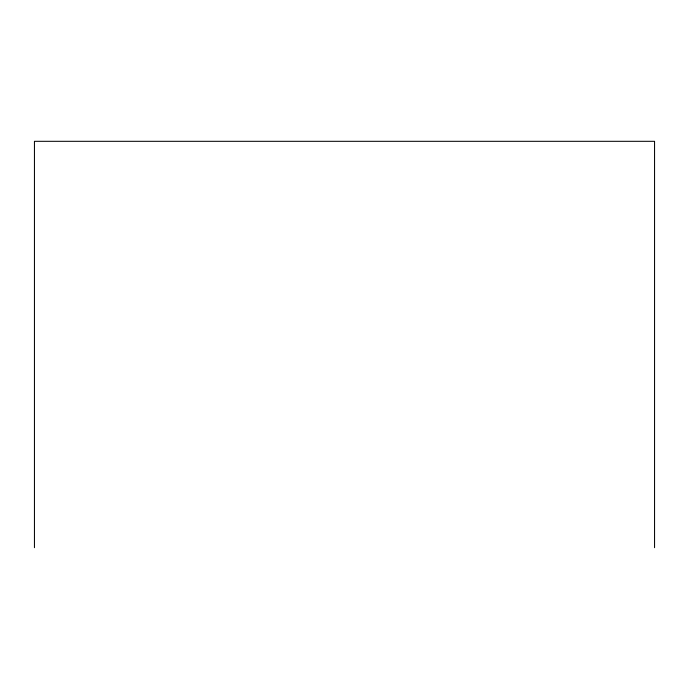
<?xml version="1.0" encoding="UTF-8"?>
<svg xmlns="http://www.w3.org/2000/svg" width="689" height="689" viewBox="0 0 689 689"><rect width="100%" height="100%" fill="white"/><g stroke="black" fill="none" stroke-linecap="round" stroke-linejoin="round"><path stroke-width="1.03" d="M654.55 547.686L654.55 141.314L34.45 141.314L34.45 547.686"/></g></svg>
